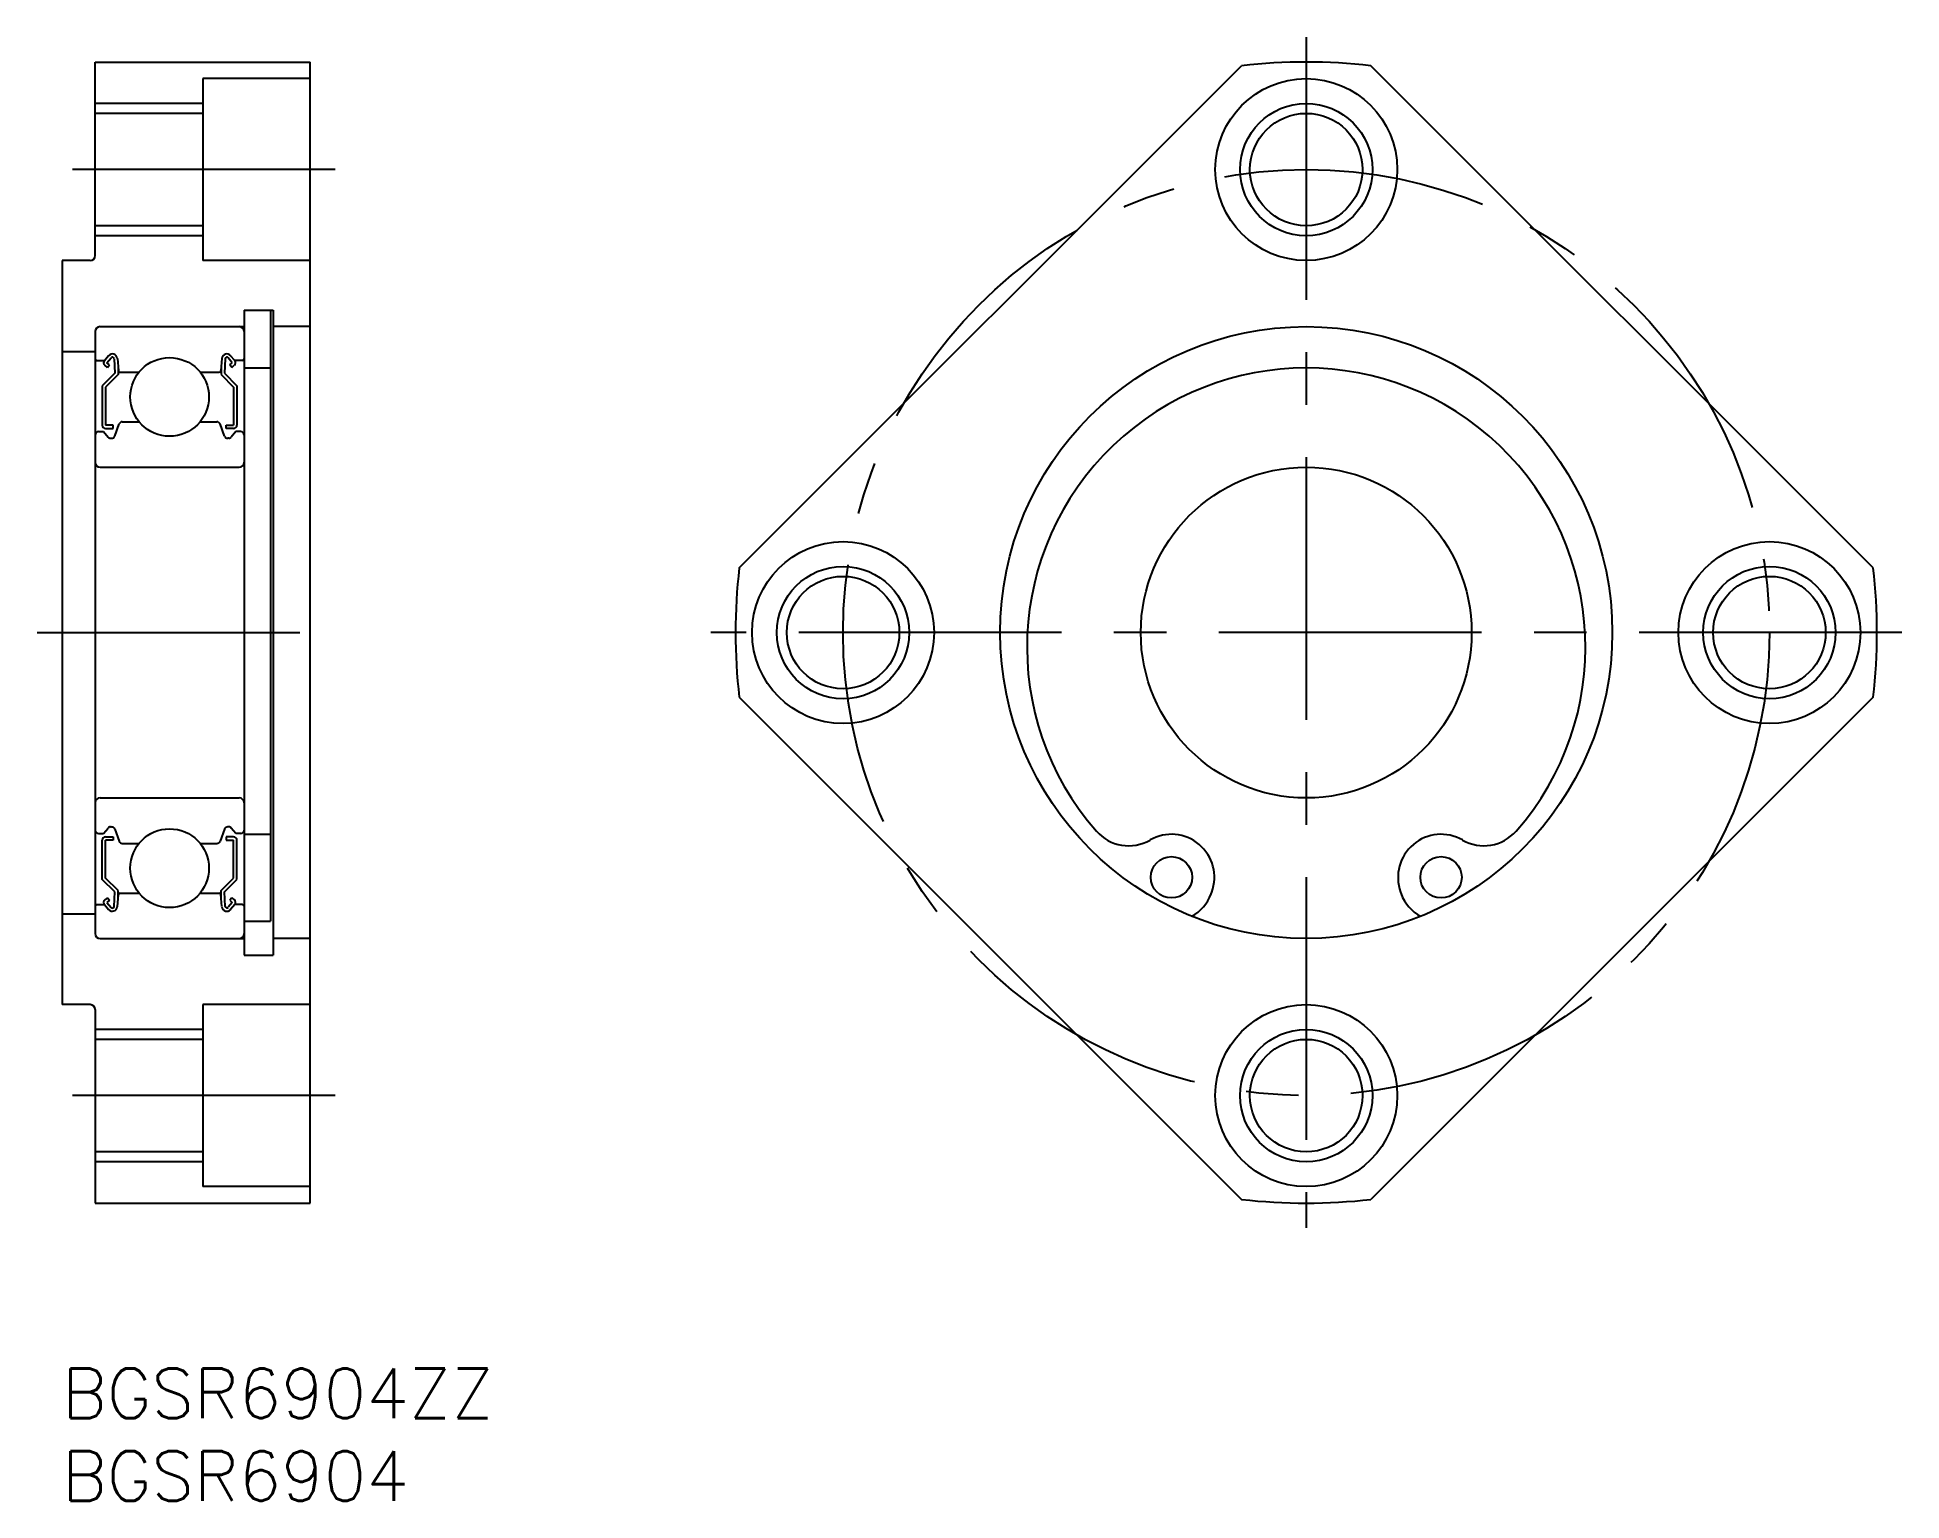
# Model space of a CAD drawing. Extents: x -2 to 111, y -8 to 80.
import ezdxf

# ---------------------------------------------------------------- set-up
doc = ezdxf.new("R2010")
doc.units = 0
doc.header["$LTSCALE"] = 0.5
doc.linetypes.add('CENTER', pattern=[50.8, 31.75, -6.35, 6.35, -6.35])
for name, color, linetype in [('MSM_CENTER', 1, 'CENTER'), ('MSM_CONTINUOUS', 7, 'CONTINUOUS'), ('MSM_NARROW', 5, 'CONTINUOUS'), ('MSM_PART_NUMBER', 7, 'CONTINUOUS')]:
    doc.layers.add(name, color=color, linetype=linetype)
doc.styles.get("Standard").update_dxf_attribs({"font": 'txt.shx', "height": 3, "bigfont": 'bigfont.shx'})

# ---------------------------------------------------------------- blocks, each defined once
blk = doc.blocks.new('*U4')
at = {"layer": 'MSM_PART_NUMBER'}
blk.add_text('BGSR6904ZZ', height=3, dxfattribs=at).set_placement((0, -3))
blk = doc.blocks.new('*U5')
at = {"layer": 'MSM_PART_NUMBER'}
blk.add_text('BGSR6904', height=3, dxfattribs=at).set_placement((0, -8))

msp = doc.modelspace()

# ---------------------------------------------------------------- linework, layer by layer
at = {"layer": 'MSM_CENTER'}
for p, q in [((75.21, 80.5), (75.21, 8.5)), ((16.5, 72.5), (-1.5, 72.5)), ((-1.5, 44.5), (16.5, 44.5)), ((111.21, 44.5), (39.21, 44.5)), ((16.5, 16.5), (-1.5, 16.5))]:
    msp.add_line(p, q, dxfattribs=at)
msp.add_circle((75.21, 44.5), 28, dxfattribs=at)
at = {"layer": 'MSM_CONTINUOUS'}
for p, q in [((2, 67.3), (2, 79)), ((2, 79), (15, 79)), ((15, 10), (15, 79)), ((8.5, 78), (8.5, 67)), ((15, 78), (8.5, 78)), ((40.93, 48.41), (71.3, 78.78)), ((109.49, 48.41), (79.11, 78.78)), ((8.5, 75.9), (2, 75.9)), ((8.5, 69.1), (2, 69.1)), ((0, 67), (0, 22)), ((1.7, 67), (0, 67)), ((15, 67), (8.5, 67)), ((11, 64), (12.75, 64)), ((11, 64), (11, 25)), ((12.6, 64, -0.5), (12.6, 27.05, -0.5)), ((12.75, 64), (12.75, 25)), ((2, 62.7), (2, 26.3)), ((2.3, 63), (11, 63)), ((15, 63), (12.75, 63)), ((0, 61.5), (2, 61.5)), ((2.1, 60.95), (2.56, 60.95)), ((2.56, 60.95), (2.81, 61.25)), ((2.71, 60.82), (2.96, 61.12)), ((3.14, 61.06), (3.18, 60.18)), ((3.34, 61.08), (3.4, 60.34)), ((9.66, 61.07), (9.6, 60.34)), ((9.86, 61.06), (9.82, 60.18)), ((10.29, 60.82), (10.04, 61.11)), ((10.44, 60.95), (10.19, 61.24)), ((10.9, 60.95), (10.44, 60.95)), ((3.18, 60.18), (2.43, 59.43)), ((2.74, 60.54), (2.58, 60.67)), ((3.38, 60.1), (2.63, 59.35)), ((2.87, 60.69), (2.71, 60.82)), ((2.74, 60.54), (2.87, 60.69)), ((3.38, 60.57), (3.38, 60.1)), ((3.5, 60.25), (4.65, 60.25)), ((8.35, 60.25), (9.5, 60.25)), ((9.62, 60.57), (9.62, 60.1)), ((9.62, 60.1), (10.37, 59.35)), ((9.82, 60.18), (10.57, 59.43)), ((10.13, 60.69), (10.29, 60.82)), ((10.26, 60.54), (10.13, 60.69)), ((10.26, 60.54), (10.41, 60.67)), ((11, 60.5), (12.6, 60.5)), ((2.43, 59.43), (2.43, 57.05)), ((2.63, 59.35), (2.63, 57.05)), ((10.37, 59.35), (10.37, 57.05)), ((10.57, 59.43), (10.57, 57.05)), ((2.2, 56.65), (2.5, 56.65)), ((2.5, 56.65), (2.78, 56.32)), ((3.08, 57.05), (2.63, 57.05)), ((2.63, 56.85), (3.08, 56.85)), ((3.08, 56.85), (3.08, 57.05)), ((3.18, 56.38), (3.45, 57.12)), ((3.64, 57.25), (4.65, 57.25)), ((8.35, 57.25), (9.36, 57.25)), ((9.82, 56.38), (9.55, 57.12)), ((9.92, 56.85), (9.92, 57.05)), ((9.92, 57.05), (10.37, 57.05)), ((10.37, 56.85), (9.92, 56.85)), ((10.5, 56.65), (10.22, 56.32)), ((10.8, 56.65), (10.5, 56.65)), ((2.93, 56.25), (2.99, 56.25)), ((10.07, 56.25), (10.01, 56.25)), ((2.3, 54.5), (10.7, 54.5)), ((40.93, 40.59), (71.3, 10.22)), ((109.49, 40.59), (79.11, 10.22)), ((2.3, 34.5), (10.7, 34.5)), ((2.93, 32.75), (2.99, 32.75)), ((10.07, 32.75), (10.01, 32.75)), ((2.2, 32.35), (2.5, 32.35)), ((2.43, 29.57), (2.43, 31.95)), ((2.5, 32.35), (2.78, 32.68)), ((2.63, 32.15), (3.08, 32.15)), ((3.08, 31.95), (2.63, 31.95)), ((2.63, 29.65), (2.63, 31.95)), ((3.08, 32.15), (3.08, 31.95)), ((3.18, 32.62), (3.45, 31.88)), ((3.64, 31.75), (4.65, 31.75)), ((3.89, 31.75), (3.89, 31.75)), ((8.35, 31.75), (9.36, 31.75)), ((9.82, 32.62), (9.55, 31.88)), ((9.92, 32.15), (9.92, 31.95)), ((10.37, 32.15), (9.92, 32.15)), ((9.92, 31.95), (10.37, 31.95)), ((10.5, 32.35), (10.22, 32.68)), ((10.37, 29.65), (10.37, 31.95)), ((10.8, 32.35), (10.5, 32.35)), ((10.57, 29.57), (10.57, 31.95)), ((11, 32.3), (12.6, 32.3)), ((3.18, 28.82), (2.43, 29.57)), ((3.38, 28.9), (2.63, 29.65)), ((9.62, 28.9), (10.37, 29.65)), ((9.82, 28.82), (10.57, 29.57)), ((2.74, 28.46), (2.58, 28.33)), ((2.87, 28.31), (2.71, 28.18)), ((2.71, 28.18), (2.96, 27.88)), ((2.74, 28.46), (2.87, 28.31)), ((3.14, 27.94), (3.18, 28.82)), ((3.34, 27.92), (3.4, 28.66)), ((3.38, 28.43), (3.38, 28.9)), ((3.5, 28.75), (4.65, 28.75)), ((8.35, 28.75), (9.5, 28.75)), ((9.66, 27.93), (9.6, 28.66)), ((9.62, 28.43), (9.62, 28.9)), ((9.86, 27.94), (9.82, 28.82)), ((10.29, 28.18), (10.04, 27.89)), ((10.26, 28.46), (10.13, 28.31)), ((10.13, 28.31), (10.29, 28.18)), ((10.26, 28.46), (10.41, 28.33)), ((69.46, 28.7), (69.5, 28.81)), ((80.91, 28.81), (80.95, 28.7)), ((0, 27.5), (2, 27.5)), ((2.1, 28.05), (2.56, 28.05)), ((2.56, 28.05), (2.81, 27.75)), ((10.44, 28.05), (10.19, 27.76)), ((10.9, 28.05), (10.44, 28.05)), ((11, 27.05), (12.6, 27.05)), ((2.3, 26), (11, 26)), ((15, 26), (12.75, 26)), ((11, 25), (12.75, 25)), ((1.7, 22), (0, 22)), ((2, 21.7), (2, 10)), ((15, 22), (8.5, 22)), ((8.5, 22), (8.5, 11)), ((8.5, 19.9), (2, 19.9)), ((8.5, 13.1), (2, 13.1)), ((15, 11), (8.5, 11)), ((2, 10), (15, 10))]:
    msp.add_line(p, q, dxfattribs=at)
for centre, radius in [((75.21, 72.5), 5.5), ((75.21, 72.5), 3.4), ((75.21, 44.5), 18.5), ((6.5, 58.75), 2.38), ((75.21, 44.5), 10), ((47.21, 44.5), 5.5), ((103.21, 44.5), 5.5), ((47.21, 44.5), 3.4), ((103.21, 44.5), 3.4), ((6.5, 30.25), 2.38), ((67.06, 29.7), 1.25), ((83.36, 29.7), 1.25), ((75.21, 16.5), 5.5), ((75.21, 16.5), 3.4)]:
    msp.add_circle(centre, radius, dxfattribs=at)
for centre, radius, start, end in [((75.21, 44.5), 34.5, 83.5, 96.5), ((1.7, 67.3), 0.3, 270, 0), ((2.3, 62.7), 0.3, 90, 180), ((10.7, 62.7), 0.3, 0, 90), ((2.1, 61.05), 0.1, 180, 270), ((2.71, 60.82), 0.2, 140.001, 230.0801), ((3.04, 61.05), 0.3, 4.9967, 140.001), ((3.04, 61.06), 0.1, 2.8199, 140.0012), ((9.96, 61.05), 0.303, 40.0459, 175.0793), ((9.96, 61.05), 0.103, 39.874, 175.0048), ((10.29, 60.82), 0.2, 309.9138, 40.1318), ((10.9, 61.05), 0.1, 269.9995, 359.9913), ((3.5, 60.35), 0.1, 184.9967, 269.9995), ((9.5, 60.35), 0.1, 269.9995, 354.8557), ((75.21, 43.62), 16.88, 318.7342, 221.2658), ((2.2, 56.45), 0.2, 90, 180), ((2.63, 57.05), 0.2, 180, 270), ((2.99, 56.45), 0.2, 270, 339.9919), ((3.64, 57.05), 0.2, 90, 159.9919), ((9.36, 57.05), 0.2, 19.8845, 90.0002), ((10.01, 56.45), 0.2, 199.8883, 269.9998), ((10.37, 57.05), 0.2, 269.9998, 359.9956), ((10.8, 56.45), 0.2, 359.9956, 90.0002), ((2.93, 56.45), 0.2, 219.9921, 270), ((10.07, 56.45), 0.2, 269.9998, 319.8616), ((2.3, 54.8), 0.3, 180, 270), ((10.7, 54.8), 0.3, 270, 0), ((75.21, 44.5), 34.5, 173.5, 186.5), ((75.21, 44.5), 34.5, 353.5, 6.5), ((2.3, 34.2), 0.3, 90, 180), ((10.7, 34.2), 0.3, 0, 90), ((2.93, 32.55), 0.2, 90, 140.0079), ((2.99, 32.55), 0.2, 20.0081, 90), ((10.01, 32.55), 0.2, 90.0002, 160.1117), ((10.07, 32.55), 0.2, 40.1384, 90.0002), ((2.2, 32.55), 0.2, 180, 270), ((2.63, 31.95), 0.2, 90, 180), ((3.64, 31.95), 0.2, 200.0081, 270), ((9.36, 31.95), 0.2, 269.9998, 340.1155), ((10.37, 31.95), 0.2, 0.0044, 90.0002), ((10.8, 32.55), 0.2, 269.9998, 0.0044), ((64.48, 34.21), 2.6, 221.2658, 299.7449), ((67.06, 29.7), 2.6, 340.0175, 119.7449), ((83.36, 29.7), 2.6, 60.2551, 199.9825), ((85.94, 34.21), 2.6, 240.2551, 318.7342), ((2.71, 28.18), 0.2, 129.9199, 219.999), ((3.5, 28.65), 0.1, 90.0005, 175.0033), ((9.5, 28.65), 0.1, 5.1443, 90.0005), ((10.29, 28.18), 0.2, 319.8682, 50.0862), ((67.11, 29.55), 2.5, 297.992, 340.0175), ((83.3, 29.55), 2.5, 199.9825, 242.008), ((2.1, 27.95), 0.1, 90, 180), ((3.04, 27.95), 0.3, 219.999, 355.0033), ((3.04, 27.94), 0.1, 219.9988, 357.1801), ((9.96, 27.95), 0.303, 184.9207, 319.9541), ((9.96, 27.95), 0.103, 184.9952, 320.126), ((10.9, 27.95), 0.1, 0.0087, 90.0005), ((2.3, 26.3), 0.3, 180, 270), ((10.7, 26.3), 0.3, 270, 0), ((1.7, 21.7), 0.3, 0, 90), ((75.21, 44.5), 34.5, 263.5, 276.5)]:
    msp.add_arc(centre, radius, start, end, dxfattribs=at)
at = {"layer": 'MSM_NARROW'}
for p, q in [((8.5, 76.5), (2, 76.5)), ((8.5, 68.5), (2, 68.5)), ((8.5, 20.5), (2, 20.5)), ((8.5, 12.5), (2, 12.5))]:
    msp.add_line(p, q, dxfattribs=at)
for centre in [(75.21, 72.5), (47.21, 44.5), (103.21, 44.5), (75.21, 16.5)]:
    msp.add_circle(centre, 4, dxfattribs=at)

# ---------------------------------------------------------------- block references
at = {"layer": 'MSM_CONTINUOUS'}
for name in ['*U4', '*U5']:
    msp.add_blockref(name, (0, 0), dxfattribs=at)

doc.saveas('drawing.dxf')
